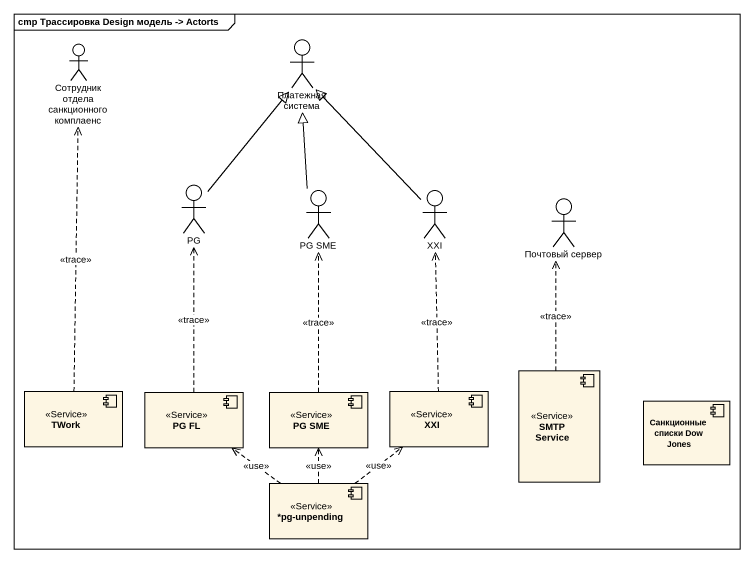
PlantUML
@startuml
mainframe cmp Трассировка Design модель -> Actorts
actor "Сотрудник отдела санкционного комплаенс" as Сотрудник_отдела
actor "Платежная система" as Платежная_система
actor PG
actor "PG SME" as PG_SME
actor XXI
actor "Почтовый сервер" as Почтовый_сервер
component "SMTP Service" as SMTP_Service <<Service>>
component TWork <<Service>>
component "PG FL" as PG_FL <<Service>>
component "PG SME" as PG_SME_2 <<Service>>
component "XXI" as XXI_2 <<Service>>
component "Санкционные списки Dow Jones" as Санкционные_списки_Dow_Jones
component "*pg-unpending" as pg_unpending <<Service>>
PG -up-|> Платежная_система
PG_SME -up-|> Платежная_система
XXI -up-|> Платежная_система
SMTP_Service .up.> Почтовый_сервер : <<trace>>
TWork .up.> Сотрудник_отдела : <<trace>>
PG_FL .up.> PG : <<trace>>
PG_SME_2 .up.> PG_SME : <<trace>>
XXI_2 .up.> XXI : <<trace>>
pg_unpending .up.> PG_FL : <<use>>
pg_unpending .up.> PG_SME_2 : <<use>>
pg_unpending .up.> XXI_2 : <<use>>
@enduml
